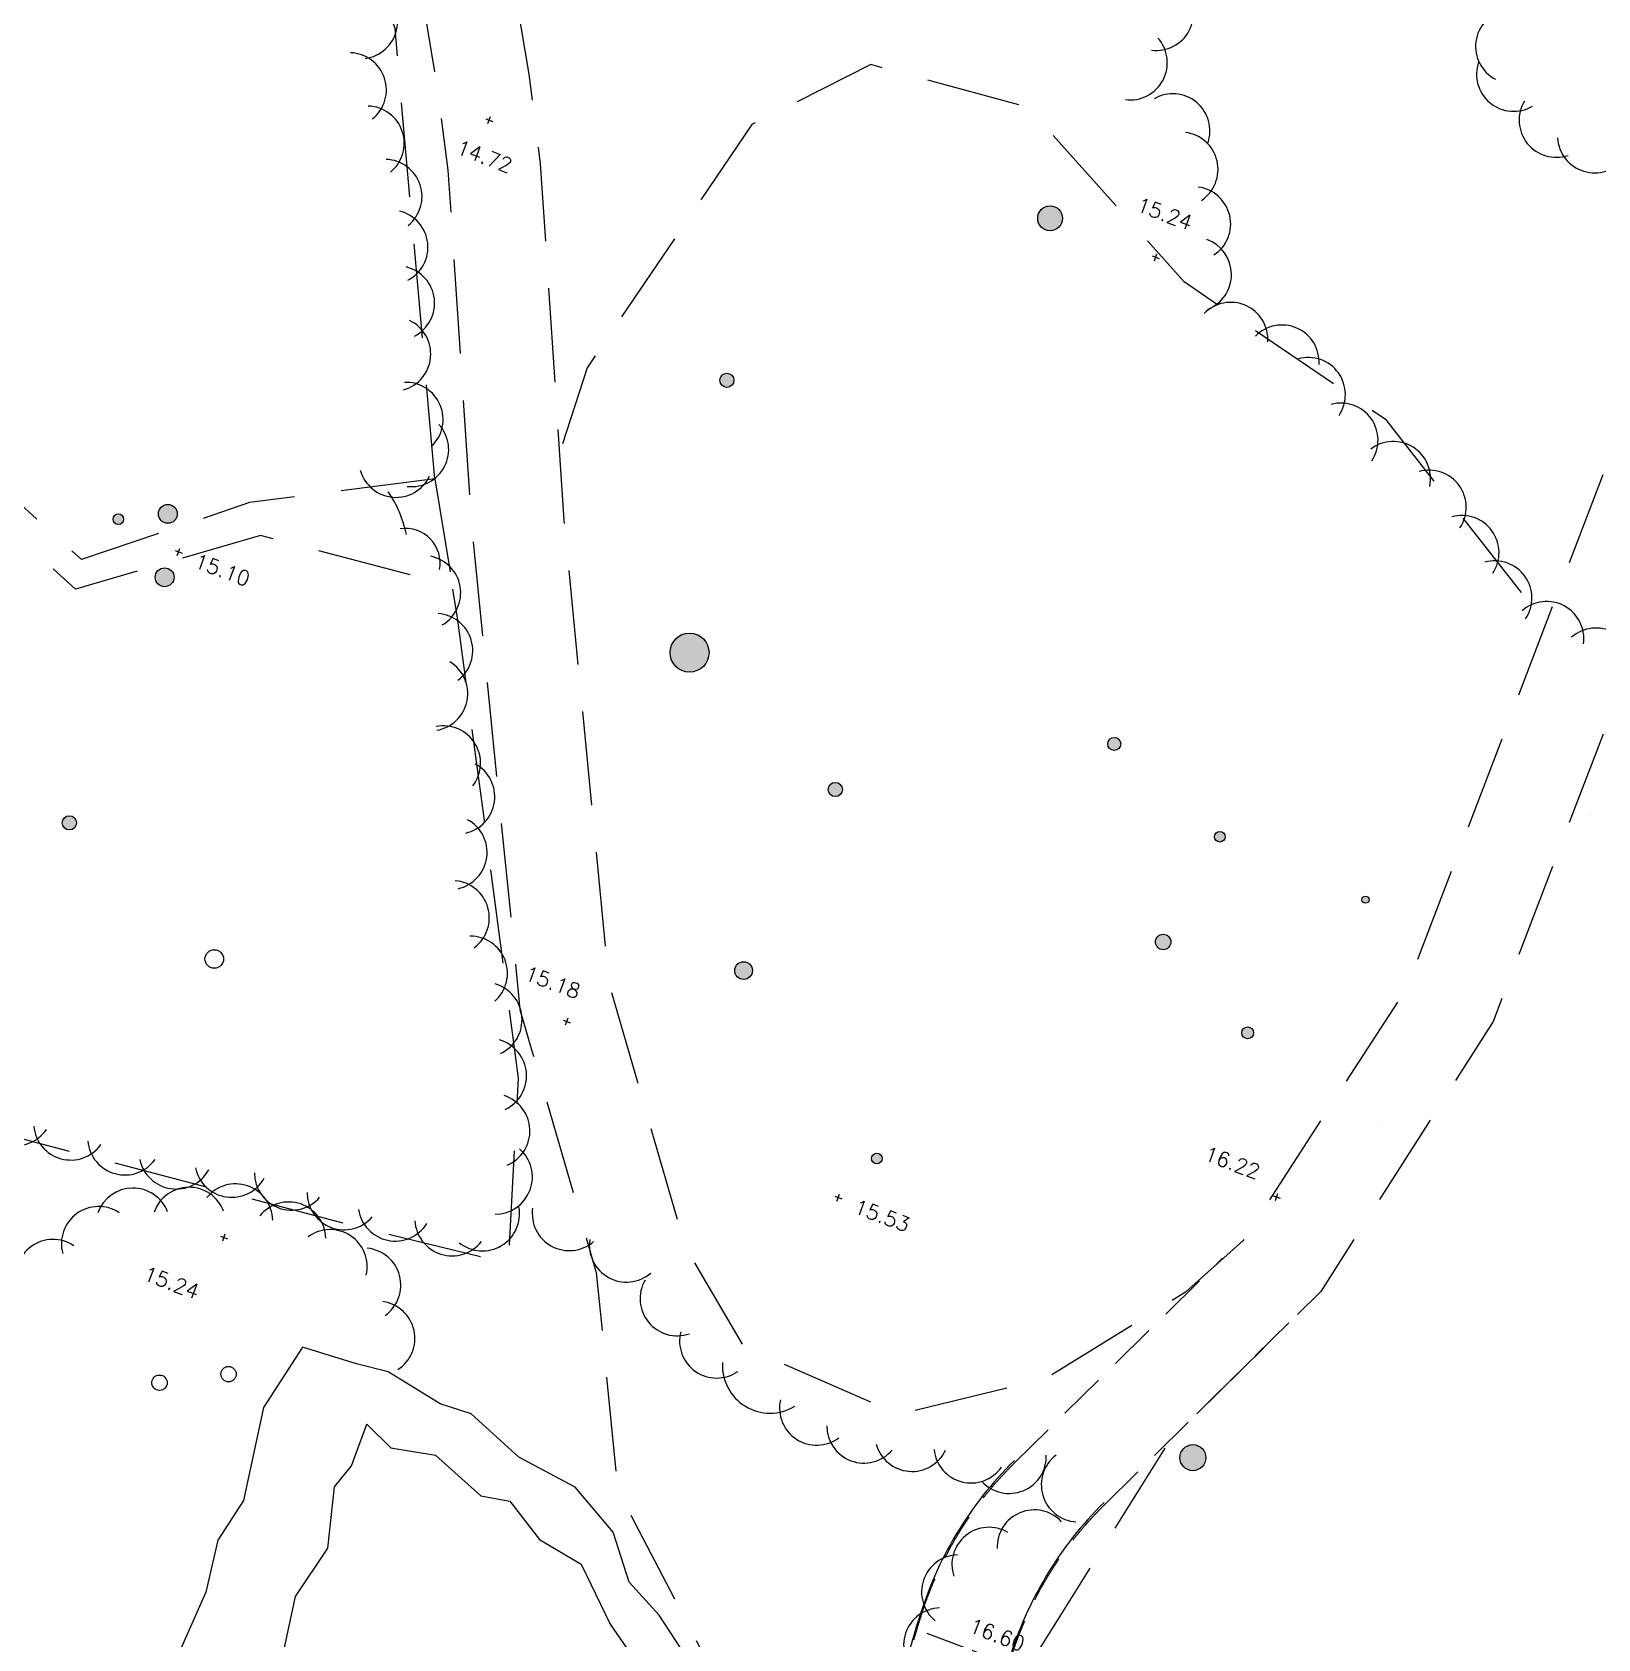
# Model space of a CAD drawing. Header units: millimetres. Extents: x 521005098 to 521837086, y 174609906 to 175681253.
# Drawn here: x 521454476 to 521496642, y 174763741 to 174806991 of the extents above; entities that cross this region are included whole.
import ezdxf

# ---------------------------------------------------------------- set-up
doc = ezdxf.new("R2010")
doc.units = ezdxf.units.MM
doc.header["$LTSCALE"] = 200
doc.linetypes.add('layout$0$HIDDEN', pattern=[9.525, 6.35, -3.175])
doc.linetypes.add('layout$0$survey$0$DASHED', pattern=[19.05, 12.7, -6.35])
for name, color, linetype in [('layout$0$46', 1, 'Continuous'), ('layout$0$MA-ARC', 130, 'Continuous'), ('layout$0$MA-VERT-TP-LINES', 191, 'Continuous'), ('layout$0$survey$0$DETAIL', 8, 'Continuous'), ('layout$0$survey$0$LEVEL', 8, 'Continuous'), ('layout$0$survey$0$VEGETATION', 8, 'Continuous')]:
    doc.layers.add(name, color=color, linetype=linetype)
doc.styles.add('layout$0$survey$0$ROMANS', font='Romans.shx')

# ---------------------------------------------------------------- blocks, each defined once
blk = doc.blocks.new('layout')
at = {"layer": 'layout$0$survey$0$VEGETATION', "linetype": 'Continuous'}
h = blk.add_hatch(color=256, dxfattribs=at)
edge = h.paths.add_edge_path()
edge.add_arc((521481889.9, 174801980.6), 334.2, 0, 360)
h = blk.add_hatch(color=256, dxfattribs=at)
edge = h.paths.add_edge_path()
edge.add_arc((521477222.5, 174776671.8), 143.2, 0, 360)
edge = h.paths.add_edge_path()
edge.add_arc((521472180.6, 174790289.6), 525.2, 0, 360)
edge = h.paths.add_edge_path()
edge.add_arc((521473186.4, 174797619.4), 191, 0, 360)
h = blk.add_hatch(color=256, dxfattribs=at)
edge = h.paths.add_edge_path()
edge.add_arc((521458044.3, 174792317.2), 254.6, 0, 360)
edge = h.paths.add_edge_path()
edge.add_arc((521455479, 174785706.9), 191, 0, 360)
edge = h.paths.add_edge_path()
edge.add_arc((521458131, 174794024.7), 254.6, 0, 360)
edge = h.paths.add_edge_path()
edge.add_arc((521456797.1, 174793883.1), 143.2, 0, 360)
h = blk.add_hatch(color=256, dxfattribs=at)
edge = h.paths.add_edge_path()
edge.add_arc((521473636.1, 174781730.6), 238.7, 0, 360)
edge = h.paths.add_edge_path()
edge.add_arc((521476105.8, 174786605.4), 191, 0, 360)
edge = h.paths.add_edge_path()
edge.add_arc((521483617, 174787832.6), 175.1, 0, 360)
edge = h.paths.add_edge_path()
edge.add_arc((521486462.8, 174785332.9), 143.2, 0, 360)
edge = h.paths.add_edge_path()
edge.add_arc((521484935.6, 174782500.1), 206.9, 0, 360)
edge = h.paths.add_edge_path()
edge.add_arc((521487210.6, 174780054.6), 159.2, 0, 360)
edge = h.paths.add_edge_path()
edge.add_arc((521490384.1, 174783638.3), 95.5, 0, 360)
h = blk.add_hatch(color=256, dxfattribs=at)
edge = h.paths.add_edge_path()
edge.add_arc((521498545.1, 174764476), 350.1, 0, 360)
edge = h.paths.add_edge_path()
edge.add_arc((521485735.7, 174768618.7), 350.1, 0, 360)
edge = h.paths.add_edge_path()
edge.add_arc((521482157.7, 174763106.6), 350.1, 0, 360)
at = {"layer": 'layout$0$46', "color": 7, "linetype": 'layout$0$HIDDEN'}
for p, q in [((521480932, 174768476.7), (521486534.9, 174773991)), ((521483347, 174767343.2), (521488447, 174772372.2)), ((521474451.5, 174750921.3), (521478353.6, 174764174))]:
    blk.add_line(p, q, dxfattribs=at)
for centre, start, end in [((521487946.4, 174761349.5), 134.54311, 163.59351), ((521490368.3, 174760222.7), 134.59832, 163.29772)]:
    blk.add_arc(centre, 10000, start, end, dxfattribs=at)
at = {"layer": 'layout$0$MA-ARC', "color": 8}
blk.add_line((521474447.7, 174750990.7), (521478349.7, 174764243.4), dxfattribs=at)
for centre, start, end in [((521487942.3, 174761419.2), 134.543, 163.594), ((521490363.8, 174760292), 134.598, 163.298)]:
    blk.add_arc(centre, 10000, start, end, dxfattribs=at)
at = {"layer": 'layout$0$MA-VERT-TP-LINES', "color": 191}
for p, q in [((521496432, 174785909, -226), (521496432, 174785909, -16596)), ((521490812.5, 174777651.9, -437), (521490812.5, 174777651.9, -16596))]:
    blk.add_line(p, q, dxfattribs=at)
at = {"layer": 'layout$0$survey$0$DETAIL', "linetype": 'layout$0$survey$0$DASHED'}
blk.add_line((521465319.9, 174794969.6), (521465790.2, 174792090.6), dxfattribs=at)
at = {"layer": 'layout$0$survey$0$DETAIL', "linetype": 'layout$0$survey$0$DASHED', "flags": 128}
for points in [[(521548310.3, 174929560.8), (521548092.5, 174924448.6), (521543653.1, 174912534.4), (521534048, 174891797.5), (521531637.9, 174884495), (521528218.1, 174873550.6), (521525567.7, 174860974.3), (521521672.3, 174848262.9), (521517799.1, 174839095.5), (521508383.8, 174821570), (521502054.4, 174808425), (521499601.6, 174802471.8), (521491490, 174781255.6), (521487079.4, 174774452.5), (521485541.2, 174773073.4), (521481785.7, 174770754), (521477816.2, 174769783.4), (521473657.6, 174771590.7), (521472070.5, 174774298.2), (521470014.7, 174781380.4), (521468803.5, 174793858.4), (521468168.9, 174803444.5), (521467857.8, 174805860.8), (521466484, 174814106), (521464463.6, 174819608.6), (521458997.6, 174827101.2), (521449948.8, 174833959.4), (521445941, 174843277), (521450372.3, 174860553.7)], [(521552441.1, 174929418.7), (521550687.8, 174924606.4), (521549775.7, 174920946.7), (521546276.9, 174911556.8), (521536588.7, 174890620.7), (521534024.1, 174883749.4), (521530604.3, 174872804.9), (521528014, 174860458.8), (521524062.6, 174847530.4), (521520001.4, 174837912.3), (521510586.1, 174820386.8), (521504306.9, 174807340.4), (521501936.7, 174801579), (521493825.1, 174780362.8), (521489177.1, 174773092.5), (521485075.6, 174769035), (521481073.6, 174762616.2)], [(521447950.7, 174861174.8), (521443307.6, 174843072.3), (521447912.9, 174832365.5), (521457487.5, 174825108.8), (521462425.9, 174818160.3), (521464018, 174813695.1), (521465391.8, 174805449.9), (521465674.4, 174803279.3), (521466315.2, 174793616.9), (521467613.8, 174780683.5), (521469669.6, 174773601.3), (521470248.6, 174767739.4), (521472943.9, 174762585.3), (521470071, 174753193), (521470061.4, 174748387.3), (521469385.4, 174742676.9), (521460221.3, 174724191.9)], [(521465319.9, 174794969.6), (521464251.5, 174807085.4), (521462143.3, 174812906.3), (521460701.3, 174814645.2), (521456922.3, 174815479.2), (521451944.9, 174814374.6), (521451476.3, 174814482.4)], [(521449299.1, 174778263.4), (521450351.7, 174778217.3), (521462955.7, 174774910.2), (521467303.8, 174773851), (521467573.7, 174778836), (521465932, 174791223), (521465790.2, 174792090.6), (521460625.2, 174793438.2), (521455644.6, 174791999.4), (521447893, 174799019.8), (521448653.3, 174805278.5), (521450745.2, 174807606.2), (521450777.1, 174814643.3)], [(521465319.9, 174794969.6), (521460328.6, 174794327), (521455809.5, 174792794.5), (521448631.6, 174799295.3), (521449321.6, 174804974.8), (521451444, 174807336.5), (521451476.3, 174814482.4)], [(521494582.5, 174791910.4), (521490945.9, 174796546.7), (521485497, 174800271.4), (521481299, 174804964.2), (521477061.3, 174806117.2), (521473858.8, 174804502.9), (521469422.3, 174797953.7), (521468683.2, 174795676.3)], [(521480953.5, 174762987.9), (521478264.2, 174764002.9), (521472389.9, 174748309.9), (521474852.7, 174747275.9)]]:
    blk.add_lwpolyline(points, dxfattribs=at)
at = {"layer": 'layout$0$survey$0$DETAIL', "linetype": 'Continuous'}
blk.add_circle((521459380.7, 174782042.5), 250, dxfattribs=at)
at = {"layer": 'layout$0$survey$0$LEVEL', "flags": 128}
for points in [[(521466692.1, 174804657.4), (521466879.5, 174804587.6)], [(521466750.9, 174804528.7), (521466820.7, 174804716.2)], [(521484640.2, 174800965.5), (521484827.6, 174800895.7)], [(521484699, 174800836.9), (521484768.8, 174801024.3)], [(521458325.9, 174793035.3), (521458513.3, 174792965.5)], [(521458384.7, 174792906.7), (521458454.5, 174793094.1)], [(521468781.3, 174780395.7), (521468968.7, 174780325.9)], [(521468840.1, 174780267.1), (521468909.9, 174780454.5)], [(521476090.8, 174775654.8), (521476278.2, 174775585)], [(521476149.6, 174775526.2), (521476219.4, 174775713.6)], [(521487898, 174775670.1), (521488085.4, 174775600.4)], [(521487956.8, 174775541.5), (521488026.6, 174775729)], [(521459549.4, 174774582.4), (521459736.8, 174774512.6)], [(521459608.2, 174774453.7), (521459678, 174774641.2)]]:
    blk.add_lwpolyline(points, dxfattribs=at)
at = {"layer": 'layout$0$survey$0$VEGETATION', "linetype": 'Continuous', "flags": 128}
for points in [[(521472202.9, 174763084.9), (521471358.7, 174764381.8), (521470558.6, 174765269.1), (521470123.9, 174766609.9), (521469102, 174767825.5), (521467585.1, 174768636), (521466299.2, 174769802.5), (521465462.9, 174770064.8), (521464064.5, 174770929.3), (521463212.2, 174771148.5), (521461755.6, 174771592.6), (521460708.4, 174769968.5), (521460170.3, 174767467.1), (521459477.5, 174766398.7), (521459152.2, 174764997.1), (521458251.7, 174762974.5)], [(521461029.4, 174762382.3), (521461567.6, 174764883.7), (521462443.1, 174766178.7), (521462616.8, 174767833.3), (521463073.6, 174768400.1), (521463491.2, 174769521.8), (521464139.7, 174768887.3), (521465342.4, 174768685.1), (521466558.1, 174767593.8), (521467340.1, 174767450), (521468135.2, 174766417.1), (521469263.6, 174765751.4), (521470038.5, 174764136.5), (521470677, 174763211)]]:
    blk.add_lwpolyline(points, dxfattribs=at)
at = {"layer": 'layout$0$survey$0$VEGETATION', "linetype": 'Continuous'}
for centre, radius in [((521481889.9, 174801980.6), 334.2), ((521473186.4, 174797619.4), 191), ((521456797.1, 174793883.1), 143.2), ((521458131, 174794024.7), 254.6), ((521458044.3, 174792317.2), 254.6), ((521472180.6, 174790289.6), 525.2), ((521483617, 174787832.6), 175.1), ((521476105.8, 174786605.4), 191), ((521455479, 174785706.9), 191), ((521486462.8, 174785332.9), 143.2), ((521490384.1, 174783638.3), 95.5), ((521484935.6, 174782500.1), 206.9), ((521473636.1, 174781730.6), 238.7), ((521487210.6, 174780054.6), 159.2), ((521477222.5, 174776671.8), 143.2), ((521457906.6, 174770637.1), 206.9), ((521459765.1, 174770866.8), 206.9), ((521485735.7, 174768618.7), 350.1)]:
    blk.add_circle(centre, radius, dxfattribs=at)
for centre, radius, start, end in [((521463319.8, 174807277.5), 1000, 277.07039, 56.34212), ((521484752.3, 174807500), 1000, 262.50523, 41.77696), ((521494349, 174806609), 1000, 102.99437, 242.2661), ((521484047.3, 174806166.2), 1000, 262.50523, 41.77696), ((521463016.9, 174805437.4), 1000, 308.84257, 88.1143), ((521494373.6, 174805860), 1000, 161.09853, 300.37026), ((521485194.1, 174804334.2), 1000, 340.80797, 120.0797), ((521463496.5, 174804002.1), 1000, 308.84257, 88.1143), ((521495521.9, 174804622.6), 1000, 149.15494, 288.42667), ((521485413.2, 174803298.1), 1000, 303.38188, 82.65361), ((521496554, 174804203.1), 1000, 183.38639, 322.65812), ((521463976.2, 174802566.8), 1000, 308.84257, 88.1143), ((521485753.1, 174801828.2), 1000, 303.38188, 82.65361), ((521464136, 174801200.2), 1000, 297.17132, 76.44305), ((521485775.6, 174800465.5), 1000, 291.07749, 70.34922), ((521464315.3, 174799697.5), 1000, 297.17132, 76.44305), ((521486754.5, 174798717.8), 1000, 356.50953, 135.78126), ((521464211.2, 174798325.8), 1000, 285.59236, 64.86409), ((521488134.4, 174798107.6), 1000, 356.50953, 135.78126), ((521488842.6, 174797233.7), 1000, 325.99811, 105.26984), ((521464544.4, 174796564.9), 1000, 313.22271, 92.49444), ((521489721.6, 174796007.5), 1000, 325.99811, 105.26984), ((521464694.2, 174795756.8), 1000, 263.22724, 42.49897), ((521491134.9, 174794973), 1000, 347.93671, 127.20844), ((521464276.9, 174795468.4), 1000, 195.4563, 334.72803), ((521492096.1, 174794201.9), 1000, 326.26703, 105.53876), ((521461507, 174792852.8), 3108.9, 11.38423, 34.60433), ((521464527.8, 174792695.8), 936.4, 349.3254, 98.38617), ((521492980.8, 174792979.8), 1000, 326.26703, 105.53876), ((521465018.2, 174791899.8), 1000, 300.21264, 79.48437), ((521493865.5, 174791757.7), 1000, 326.26703, 105.53876), ((521495264.3, 174790666.1), 1000, 352.06268, 131.33441), ((521465343, 174790344.3), 1000, 306.82766, 86.09939), ((521496592.7, 174789950.8), 1000, 352.06268, 131.33441), ((521465208.9, 174789185.8), 1000, 279.40905, 58.68078), ((521465551.9, 174787317), 1000, 322.08292, 101.35465), ((521465936.5, 174786409.6), 1000, 282.47725, 61.74898), ((521465728.8, 174784910.6), 1000, 282.47725, 61.74898), ((521465788.9, 174783152.4), 1000, 306.21154, 85.48327), ((521466277.6, 174781657.6), 1000, 311.38198, 90.65371), ((521466669.9, 174780408), 1000, 294.97129, 74.24302), ((521466791.4, 174778899.6), 1000, 294.97129, 74.24302), ((521466882, 174777413.8), 1000, 292.88565, 72.15738), ((521454036.9, 174778018.8), 1000, 186.27748, 325.54921), ((521455516.2, 174777630.8), 1000, 184.90785, 324.17958), ((521456974.8, 174777227.5), 1000, 184.90785, 324.17958), ((521466948.8, 174776173.3), 1000, 269.9411, 49.21283), ((521458354.5, 174776849), 1000, 191.91019, 331.18192), ((521459851.4, 174776626.6), 1000, 191.91019, 331.18192), ((521457190.4, 174774875.5), 1000, 21.17992, 160.45165), ((521458701.3, 174774897), 1000, 21.17992, 160.45165), ((521459954.8, 174774988.6), 1000, 1.5313, 140.80303), ((521461461.6, 174776280.5), 1000, 179.9411, 319.21283), ((521461385, 174774500.8), 1000, 1.5313, 140.80303), ((521462879.8, 174775752.4), 1000, 179.9411, 319.21283), ((521456264.5, 174774379.5), 1000, 56.23499, 195.50672), ((521464255.8, 174775449.2), 1000, 188.68205, 327.95378), ((521465783.3, 174775049.9), 1000, 182.95205, 322.22378), ((521466602.3, 174775184.7), 1000, 231.26436, 10.53609), ((521468943.4, 174775190.9), 1000, 171.55317, 310.8249), ((521462499.7, 174773758), 1000, 346.95408, 126.22581), ((521455040, 174773494.1), 1000, 56.23499, 195.50672), ((521463406, 174773261.3), 1000, 305.26867, 84.5404), ((521470480.6, 174774345.5), 1000, 171.55317, 310.8249), ((521471848.9, 174772898.2), 1000, 149.79613, 289.06786), ((521463783.8, 174771830.2), 1000, 302.64303, 81.91476), ((521472911.4, 174771762), 1000, 165.68597, 304.9577), ((521474347.7, 174771099), 1281.6, 176.27199, 301.28591), ((521475604.1, 174769954.1), 1000, 167.41964, 306.69137), ((521476877.3, 174769472.8), 1000, 179.9411, 319.21283), ((521478171.8, 174769247.9), 1000, 195.57433, 334.84606), ((521479761.4, 174768937.7), 1000, 185.79361, 325.06534), ((521480789.1, 174768655.9), 1000, 222.63313, 1.90486), ((521482653, 174767888.8), 1000, 126.82766, 266.09939), ((521481465.1, 174766212.4), 1000, 43.07612, 182.34785), ((521480246.7, 174765744.2), 1000, 59.34669, 198.61842), ((521479429, 174765004), 1000, 91.67649, 230.94822), ((521478945.3, 174763573.9), 1000, 91.67649, 230.94822)]:
    blk.add_arc(centre, radius, start, end, dxfattribs=at)
at = {"layer": 'layout$0$survey$0$LEVEL', "style": 'layout$0$survey$0$ROMANS'}
for s, p in [('14.72', (521465864, 174803727.5)), ('15.24', (521484182.2, 174802185.3)), ('15.10', (521458806, 174792596.4)), ('15.18', (521467700, 174781494.3)), ('16.22', (521486005.2, 174776640.8)), ('15.53', (521476570.9, 174775216)), ('15.24', (521457435.9, 174773411.9)), ('16.60', (521479670.6, 174763932.2))]:
    blk.add_text(s, height=400, rotation=339.57696, dxfattribs=at).set_placement(p)

msp = doc.modelspace()

# ---------------------------------------------------------------- block references
msp.add_blockref('layout', (0, 0))

doc.saveas('drawing.dxf')
